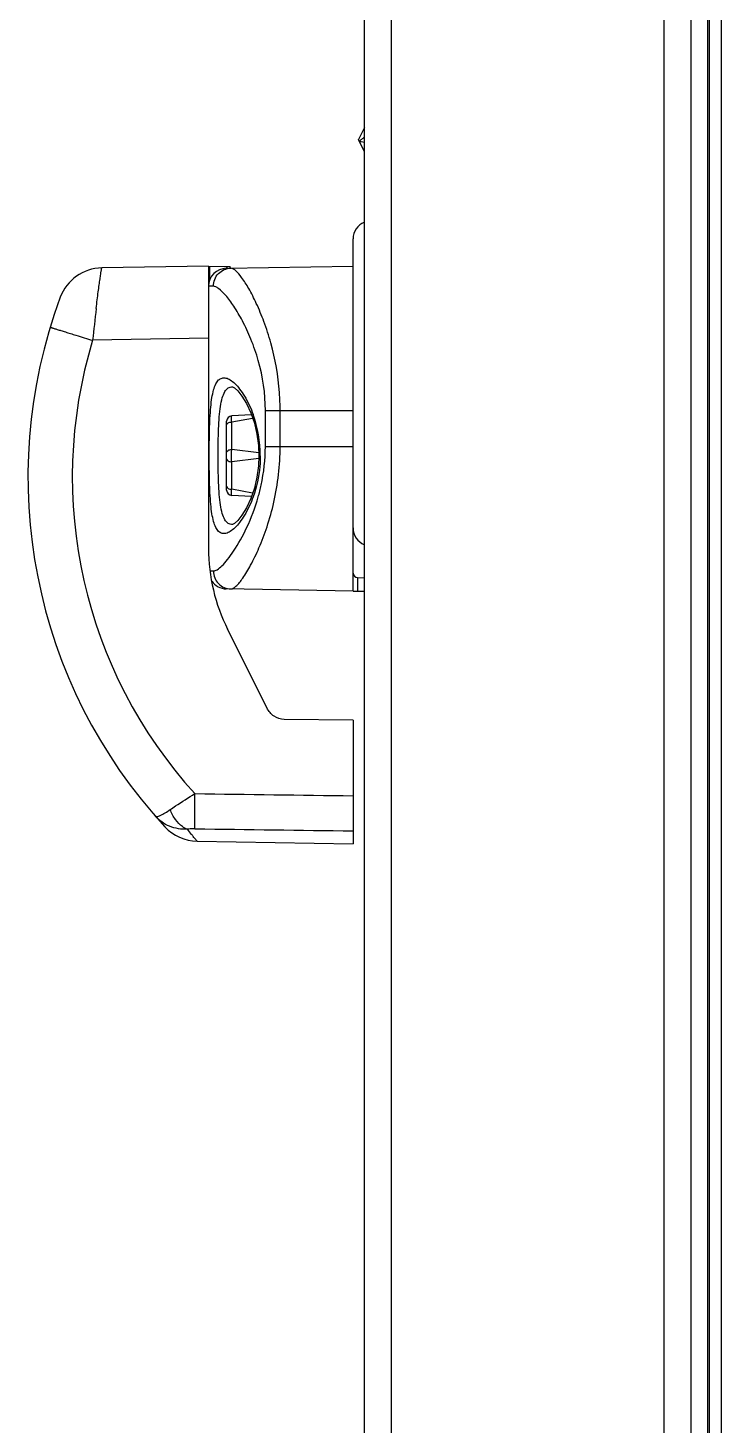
# Model space of a CAD drawing. Header units: millimetres. Extents: x 2513 to 2669, y 1505 to 1675.
# Drawn here: x 2556.6953 to 2556.7924, y 1512.1884 to 1512.3841 of the extents above; entities that cross this region are included whole.
import ezdxf

# ---------------------------------------------------------------- set-up
doc = ezdxf.new("R2010")
doc.units = ezdxf.units.MM
doc.layers.add('DTM_AXES', color=7, linetype='Continuous')

msp = doc.modelspace()

# ---------------------------------------------------------------- linework, layer by layer
at = {"color": 7, "linetype": 'Continuous'}
for p, q in [((2556.792384265168, 1512.559089016172), (2556.792384265168, 1512.125551029023)), ((2556.790523041554, 1512.128563747053), (2556.790523041554, 1512.556076298142)), ((2556.79074004439, 1512.556366179992), (2556.79074004439, 1512.128273865202)), ((2556.741750074693, 1512.368263562282), (2556.742433521517, 1512.368152505562)), ((2556.74084522594, 1512.305253543606), (2556.74084522594, 1512.354580166905)), ((2556.720608662534, 1512.350785811268), (2556.705659152957, 1512.350524866606)), ((2556.720608662534, 1512.350785811268), (2556.720608662534, 1512.311225049348)), ((2556.720608662534, 1512.350785811268), (2556.723644147048, 1512.350732826687)), ((2556.720735141058, 1512.350783603575), (2556.720735141058, 1512.348719477008)), ((2556.723094085868, 1512.350475963964), (2556.74084522594, 1512.350785811268)), ((2556.723188824367, 1512.350740774374), (2556.723188824367, 1512.350475963964)), ((2556.723644147048, 1512.350487056902), (2556.723644147048, 1512.350732826687)), ((2556.721279469293, 1512.347957872674), (2556.720608662534, 1512.347946778787)), ((2556.720608662534, 1512.340669070626), (2556.704370907091, 1512.340385471573)), ((2556.723964658024, 1512.33387338117), (2556.723966280208, 1512.333868317716)), ((2556.730541728863, 1512.333027898995), (2556.730537482647, 1512.333086174698)), ((2556.728563486684, 1512.32549010701), (2556.728563486684, 1512.330549247861)), ((2556.728563486684, 1512.330549247861), (2556.74084522594, 1512.330549247861)), ((2556.730631020568, 1512.32549010701), (2556.730631020568, 1512.330549247861)), ((2556.723138232959, 1512.319410764559), (2556.723138232959, 1512.329039879035)), ((2556.726783946913, 1512.329452988627), (2556.723845197472, 1512.328933990882)), ((2556.723845197472, 1512.325090080011), (2556.723845197472, 1512.328933990882)), ((2556.726612775681, 1512.3299469615), (2556.723856058738, 1512.329797639333)), ((2556.727648872411, 1512.324622573141), (2556.723845197472, 1512.325090080011)), ((2556.728563486684, 1512.32549010701), (2556.74084522594, 1512.32549010701)), ((2556.727649017985, 1512.323828088346), (2556.723845197472, 1512.323360563584)), ((2556.723845197472, 1512.31951665271), (2556.723845197472, 1512.323360563584)), ((2556.726783882727, 1512.318997666303), (2556.723845197472, 1512.31951665271)), ((2556.726613000897, 1512.318503669894), (2556.723856058738, 1512.318653004261)), ((2556.720815356505, 1512.308089157744), (2556.721279469293, 1512.308081482197)), ((2556.741466581774, 1512.307139875618), (2556.742433521517, 1512.307122997622)), ((2556.741477618548, 1512.307139682971), (2556.741477618548, 1512.305259062411)), ((2556.74084522594, 1512.305253543606), (2556.723094085868, 1512.305563390907)), ((2556.74084522594, 1512.305253543606), (2556.742433521517, 1512.305267404452)), ((2556.728796750605, 1512.288877367464), (2556.723279201085, 1512.299912466495)), ((2556.74084522594, 1512.287164120111), (2556.731211210843, 1512.287276728023)), ((2556.74084522594, 1512.287164120111), (2556.74084522594, 1512.269839686527)), ((2556.714421258746, 1512.272314579069), (2556.714489783307, 1512.27224043718)), ((2556.719013515074, 1512.270220631577), (2556.74084522594, 1512.269839557645))]:
    msp.add_line(p, q, dxfattribs=at)
for points in [[(2556.723966280208, 1512.333868317716), (2556.724227812124, 1512.333718939673), (2556.72468665237, 1512.333303232946), (2556.725280230165, 1512.332560104129), (2556.725914976259, 1512.331516117468), (2556.726515781731, 1512.330226870566)], [(2556.726515781731, 1512.330226870566), (2556.727019841166, 1512.328772235435), (2556.727387385898, 1512.327232008799), (2556.727603502754, 1512.325657127322), (2556.727666293606, 1512.324225321531)], [(2556.727666296728, 1512.324225321531), (2556.727604523895, 1512.322805182431), (2556.727389353415, 1512.321229147173), (2556.727022398637, 1512.319687183743)], [(2556.727022398637, 1512.319687183743), (2556.726518526094, 1512.318230555932), (2556.725917529555, 1512.316939309568), (2556.725282208647, 1512.315893381394), (2556.724687760423, 1512.315148593261), (2556.724228201785, 1512.314731985254), (2556.724166042, 1512.314688776981)], [(2556.724166042, 1512.314688776981), (2556.723976916268, 1512.314586175171), (2556.723964683487, 1512.314577261903)]]:
    msp.add_lwpolyline(points, dxfattribs=at)
for centre, radius, start, end in [((2556.743374796364, 1512.354580166905), 0.002529570425666575, 111.8940927259409, 180), ((2556.705769520687, 1512.344201903707), 0.006323926064166438, 91.00000000987528, 159.595341216563), ((2556.723138232959, 1512.347946778802), 0.002529570425666575, 91.00000000987528, 180), ((2556.767499455224, 1512.321239033132), 0.07218649694493032, 159.595341216563, 222.7312307849207), ((2556.983322822467, 1512.311538289758), 0.2804395068286601, 173.178406976642, 174.0958727893231), ((2556.76738943007, 1512.3212390358), 0.06586288971022342, 163.100046136115, 222.3266637352866), ((2557.030671991348, 1513.414264700462), 1.122358501341044, 252.9741864605985, 253.0984547094717), ((2556.696079010615, 1512.330545469356), 0.03455201015677935, 0.006265700147972429, 4.120032103529603), ((2556.723897104088, 1512.329039875971), 0.0007588683530141727, 93.10047894222325, 179.9997686827839), ((2556.710867010807, 1512.324245653405), 0.01698968265826633, 359.9314339452941, 19.73578660578413), ((2556.723897104088, 1512.31941076762), 0.0007588683530141727, 180.0002313172161, 266.8995210577768), ((2556.743374796364, 1512.314107040095), 0.002529570425666575, 180, 248.1059072740591), ((2556.745904366793, 1512.311225049348), 0.02529570425666575, 180, 206.565051177078), ((2556.72313823309, 1512.308092576065), 0.002529570425666575, 214.3001490263924, 268.9999970506619), ((2556.741477618548, 1512.307772171907), 0.0006323926064166436, 180, 268.9999999901247), ((2556.719123882804, 1512.276543594478), 0.006323926064419395, 222.8793345468306, 268.9999999692729)]:
    msp.add_arc(centre, radius, start, end, dxfattribs=at)
for points, knots in [([(2556.741750074693, 1512.368263562282), (2556.741759745976, 1512.368294994706), (2556.741805874764, 1512.368350792723), (2556.741913488772, 1512.368446580212), (2556.742063735973, 1512.368564514334), (2556.742247540939, 1512.36870638408), (2556.742371375914, 1512.368801922441), (2556.742433483962, 1512.368850080707)], [0, 0, 0, 0, 0.1090066416, 0.2295090803, 0.48177409, 0.7394991248, 1, 1, 1, 1]), ([(2556.742433512274, 1512.366798963949), (2556.742316329542, 1512.367041446076), (2556.742140299203, 1512.36740524849), (2556.741910730218, 1512.367892461644), (2556.741796843853, 1512.368137196267), (2556.741750074693, 1512.368263562282)], [0, 0, 0, 0, 0.4998325594, 0.7499226461, 1, 1, 1, 1]), ([(2556.704868598857, 1512.344848383479), (2556.704917278656, 1512.345254224893), (2556.705012177596, 1512.346029802635), (2556.705152565843, 1512.347131419603), (2556.705281714452, 1512.348103958065), (2556.705396077883, 1512.348927907273), (2556.705481217377, 1512.34951448263), (2556.705540296073, 1512.349896325361), (2556.705574750386, 1512.350116428152), (2556.705605560194, 1512.350283888773), (2556.705624670385, 1512.350415779247), (2556.705647590364, 1512.350474629745), (2556.705650085678, 1512.350524656006), (2556.705659152957, 1512.350524866606)], [0, 0, 0, 0, 0.2138863596, 0.4088577655, 0.5811116234, 0.7272189255, 0.8442257842, 0.8910472446, 0.9297325826, 0.9600939954000001, 0.9819671115999999, 0.9952540973, 1, 1, 1, 1]), ([(2556.721279469445, 1512.347957872674), (2556.72127931236, 1512.348283135125), (2556.721405320696, 1512.348939261811), (2556.721947107817, 1512.349774004898), (2556.722760588282, 1512.350340751526), (2556.723408606525, 1512.350481453923), (2556.723729653248, 1512.350487057834)], [0, 0, 0, 0, 0.2516357172, 0.5022760349000001, 0.7515879301999999, 1, 1, 1, 1]), ([(2556.730537482647, 1512.333086174698), (2556.730365109946, 1512.335424462549), (2556.729768091572, 1512.338790882201), (2556.728441722371, 1512.342900265514), (2556.727389389373, 1512.345445945334), (2556.726337629297, 1512.347520195124), (2556.725369680545, 1512.34906521352), (2556.724616215854, 1512.349998188501), (2556.724076562804, 1512.350406228883), (2556.723832683725, 1512.350488849504), (2556.723729587677, 1512.350487056686)], [0, 0, 0, 0, 0.3671524221, 0.5308525270000001, 0.6757270004000001, 0.7981128758, 0.8943749648999999, 0.9614282693999999, 0.9838534681000001, 1, 1, 1, 1]), ([(2556.728563486684, 1512.330549247861), (2556.72856336518, 1512.332905667682), (2556.728062385211, 1512.336342495991), (2556.726635847699, 1512.340462776923), (2556.725452116924, 1512.343001866393), (2556.724250351636, 1512.345052717744), (2556.72313846618, 1512.346574238029), (2556.722274780821, 1512.347486441213), (2556.721665123197, 1512.347880999174), (2556.721394994318, 1512.34795976001), (2556.721279469293, 1512.347957872674)], [0, 0, 0, 0, 0.3618625293, 0.5245830833, 0.6688505104, 0.7913713286, 0.888845463, 0.9582788752, 0.9822570854000001, 1, 1, 1, 1]), ([(2556.698430505829, 1512.34222403983), (2556.698428884817, 1512.342218702544), (2556.698464934115, 1512.342216242017), (2556.698496942533, 1512.342194681069), (2556.698583292258, 1512.34217176597), (2556.698688435046, 1512.342135132784), (2556.698828952757, 1512.342091133637), (2556.699072021022, 1512.342013678329), (2556.699446106169, 1512.341896725746), (2556.699971331665, 1512.341733296042), (2556.700591043787, 1512.341541751365), (2556.70129193901, 1512.341325993897), (2556.701784939396, 1512.341174785578), (2556.702042593643, 1512.341095876606)], [0, 0, 0, 0, 0.0044218531, 0.017526852, 0.0392672854, 0.06955770900000001, 0.108219952, 0.1550474293, 0.2722332867, 0.4186375415999999, 0.5912190151, 0.7863861001000001, 1, 1, 1, 1]), ([(2556.720705017623, 1512.324225321797), (2556.720705017856, 1512.325431802203), (2556.720727519396, 1512.327703706389), (2556.720840845918, 1512.330419279404), (2556.721058950856, 1512.332287019285), (2556.72127708624, 1512.33337610558), (2556.721570837663, 1512.334221756681), (2556.721953856485, 1512.334826529308), (2556.722477599182, 1512.335157580037), (2556.723089292783, 1512.335137395733), (2556.723708407442, 1512.334833715898), (2556.724353784854, 1512.334296758445), (2556.725018972891, 1512.333529543681), (2556.725964915838, 1512.332124054109), (2556.72653462848, 1512.330882653399), (2556.726858716334, 1512.329982784315)], [0, 0, 0, 0, 0.1958592388, 0.3688790323, 0.4408337476, 0.5009617512, 0.5488268915, 0.5855951154, 0.6151988358, 0.6446868476, 0.6804461434, 0.7253980661, 0.7802345226, 0.8447304729999999, 1, 1, 1, 1]), ([(2556.721945198387, 1512.324225321797), (2556.721945192508, 1512.324863078754), (2556.721953647308, 1512.326113536119), (2556.721996923338, 1512.32792703382), (2556.72208474281, 1512.32959414506), (2556.722235846383, 1512.331049587025), (2556.722472588957, 1512.332242820386), (2556.722811004232, 1512.333142053984), (2556.723305040226, 1512.33374957686), (2556.72375915956, 1512.333876959698), (2556.723963058045, 1512.33387341043)], [0, 0, 0, 0, 0.1839827527, 0.3607291012, 0.5232836613, 0.665453671, 0.7826291984999999, 0.8731854353, 0.9411696145999999, 1, 1, 1, 1]), ([(2556.723138232959, 1512.328555443959), (2556.723138232959, 1512.328665377134), (2556.723316014716, 1512.328824762036), (2556.723578019498, 1512.328907131704), (2556.723753099271, 1512.328930833777), (2556.723845197472, 1512.328933990881)], [0, 0, 0, 0, 0.3881290133, 0.6746479687000001, 1, 1, 1, 1]), ([(2556.723845197877, 1512.328933987934), (2556.723835477824, 1512.329052733776), (2556.723821108602, 1512.329263483687), (2556.723811637443, 1512.32952964177), (2556.723819847006, 1512.32969808059), (2556.723833030148, 1512.329773944201), (2556.723848528943, 1512.329797217356), (2556.723856059211, 1512.329797630545)], [0, 0, 0, 0, 0.4090873716, 0.7230133175, 0.9212354466, 0.9741053009, 1, 1, 1, 1]), ([(2556.726858740464, 1512.318467928211), (2556.726534654905, 1512.317568052019), (2556.725964942951, 1512.316326641122), (2556.725019001153, 1512.314921136332), (2556.724353812175, 1512.314153910783), (2556.723708432728, 1512.313616943101), (2556.72308931662, 1512.313313253487), (2556.722477620656, 1512.313293056413), (2556.721953871604, 1512.313624096713), (2556.721570848388, 1512.314228863447), (2556.721277094207, 1512.315074508761), (2556.721058956316, 1512.316163589556), (2556.720840848679, 1512.318031325928), (2556.720727520691, 1512.320746910596), (2556.720705017581, 1512.323018828244), (2556.720705017623, 1512.324225321797)], [0, 0, 0, 0, 0.1552698599, 0.2197660494, 0.2746027808, 0.3195549587, 0.355314489, 0.3848025728, 0.4144060926, 0.4511739405, 0.4990386515999999, 0.5591661387, 0.6311202646, 0.8041394155, 1, 1, 1, 1]), ([(2556.723963057238, 1512.314577233251), (2556.723759159443, 1512.31457368323), (2556.723305041746, 1512.314701066442), (2556.722811006609, 1512.315308585952), (2556.722472591665, 1512.316207816333), (2556.722235849099, 1512.317401044639), (2556.722084744488, 1512.318856481335), (2556.721996923035, 1512.320523590099), (2556.721953645947, 1512.322337093914), (2556.721945191337, 1512.323587558715), (2556.721945198387, 1512.324225321797)], [0, 0, 0, 0, 0.0588301944, 0.1268141168, 0.2173700788, 0.3345451865, 0.4767145256, 0.6392687267, 0.8160154646, 1, 1, 1, 1]), ([(2556.723138232959, 1512.324711533087), (2556.723138232959, 1512.324821466231), (2556.723316014769, 1512.324980851039), (2556.723578019491, 1512.325063220739), (2556.723753099264, 1512.32508692287), (2556.723845197472, 1512.325090080011)], [0, 0, 0, 0, 0.3881289388, 0.6746479296, 1, 1, 1, 1]), ([(2556.723729587977, 1512.30555229818), (2556.723843032553, 1512.305550325369), (2556.724114129202, 1512.305651230856), (2556.72471137356, 1512.30613395124), (2556.72554893081, 1512.30722606145), (2556.726621239813, 1512.309026481274), (2556.727769663052, 1512.31143510782), (2556.728882345396, 1512.314377677552), (2556.730188676128, 1512.319060816952), (2556.730630850488, 1512.322877131989), (2556.730631020568, 1512.32549010701)], [0, 0, 0, 0, 0.0156931139, 0.0380746558, 0.1060541801, 0.2039784624, 0.3281412029, 0.4744102163, 0.6385943096, 1, 1, 1, 1]), ([(2556.723845197877, 1512.323360566523), (2556.723832794596, 1512.323499336766), (2556.723797337886, 1512.324075177317), (2556.723806266704, 1512.32465424949), (2556.723845198082, 1512.325090075571)], [0, 0, 0, 0, 0.2415099514, 1, 1, 1, 1]), ([(2556.727856681301, 1512.324225321797), (2556.727856656128, 1512.323711969857), (2556.727769239239, 1512.321759546953), (2556.727346661241, 1512.319822719484), (2556.726858740464, 1512.318467928211)], [0, 0, 0, 0, 0.2628091106, 1, 1, 1, 1]), ([(2556.72756402241, 1512.318439766364), (2556.727720178994, 1512.318989303295), (2556.728299083007, 1512.321295739353), (2556.728563392864, 1512.3236836932), (2556.728563486684, 1512.32549010701)], [0, 0, 0, 0, 0.2402705893, 1, 1, 1, 1]), ([(2556.723138232959, 1512.323739110507), (2556.723138232959, 1512.323629177397), (2556.723316014829, 1512.323469792693), (2556.723578019484, 1512.323387422955), (2556.723753099261, 1512.323363720767), (2556.723845197472, 1512.323360563584)], [0, 0, 0, 0, 0.3881288529, 0.6746478841, 1, 1, 1, 1]), ([(2556.721279469293, 1512.308081482197), (2556.721465560732, 1512.308078441769), (2556.721920557407, 1512.308286123016), (2556.722565965569, 1512.308849252558), (2556.723337590011, 1512.309731619006), (2556.724573731676, 1512.311462221337), (2556.726156691415, 1512.314342723221), (2556.727143498216, 1512.316959882706), (2556.72756402241, 1512.318439766364)], [0, 0, 0, 0, 0.0450014427, 0.113911606, 0.2083355641, 0.3269307321, 0.6280096275, 1, 1, 1, 1]), ([(2556.723138232959, 1512.319895199636), (2556.723138232959, 1512.31978526649), (2556.723316014769, 1512.319625881684), (2556.723578019491, 1512.319543511983), (2556.723753099264, 1512.319519809855), (2556.723845197472, 1512.31951665271)], [0, 0, 0, 0, 0.3881289381, 0.6746479290999999, 1, 1, 1, 1]), ([(2556.723856059056, 1512.318653010087), (2556.723848528262, 1512.318653423729), (2556.723833030381, 1512.318676698038), (2556.723819850476, 1512.318752562729), (2556.723811636409, 1512.318921001267), (2556.723821104729, 1512.319187160886), (2556.723835483788, 1512.319397910532), (2556.723845198085, 1512.319516657172)], [0, 0, 0, 0, 0.0258964613, 0.0787653811, 0.2769875648, 0.5909132378, 1, 1, 1, 1]), ([(2556.721279471423, 1512.308081482197), (2556.721279314773, 1512.307756220205), (2556.72140532364, 1512.307100094622), (2556.721947110475, 1512.30626535309), (2556.722760589817, 1512.305698607381), (2556.72340860704, 1512.305557904899), (2556.723729653312, 1512.305552300759)], [0, 0, 0, 0, 0.2516357154, 0.5022760310000001, 0.7515879269, 1, 1, 1, 1]), ([(2556.731211210843, 1512.287276728023), (2556.7307108681, 1512.287282579681), (2556.729696781767, 1512.287623868503), (2556.729021310889, 1512.288428248051), (2556.728796750605, 1512.288877367464)], [0, 0, 0, 0, 0.4991251590999999, 1, 1, 1, 1]), ([(2556.715233728806, 1512.274654937442), (2556.715483829536, 1512.274827222141), (2556.716625154985, 1512.275591848811), (2556.717785681916, 1512.276327413698), (2556.718695968513, 1512.276889815965)], [0, 0, 0, 0, 0.2210791841, 1, 1, 1, 1]), ([(2556.718695968728, 1512.271971944976), (2556.718683091107, 1512.272191380509), (2556.718675446652, 1512.272787644581), (2556.718666759809, 1512.274426797045), (2556.718681624764, 1512.275846528518), (2556.718695968777, 1512.276889819489)], [0, 0, 0, 0, 0.1340806665, 0.3635575537, 1, 1, 1, 1]), ([(2556.713135716351, 1512.27374725259), (2556.713190081816, 1512.273685045964), (2556.713470095137, 1512.273674026821), (2556.714172902386, 1512.273964420868), (2556.714783466598, 1512.274346209243), (2556.715233772751, 1512.274654975634)], [0, 0, 0, 0, 0.1054283999, 0.3032327811, 1, 1, 1, 1]), ([(2556.717651778624, 1512.271908581853), (2556.71680602153, 1512.271862143596), (2556.715094353021, 1512.272121630775), (2556.713676306787, 1512.273128567563), (2556.713135716351, 1512.27374725259)], [0, 0, 0, 0, 0.5076235458, 1, 1, 1, 1]), ([(2556.717651778624, 1512.271908581853), (2556.717401772485, 1512.271987800945), (2556.716753391278, 1512.272330759636), (2556.715886671238, 1512.273268852324), (2556.715428041537, 1512.274158654819), (2556.715233772751, 1512.274654975634)], [0, 0, 0, 0, 0.2092362543, 0.5747678099, 1, 1, 1, 1]), ([(2556.718695972515, 1512.271971944987), (2556.718602771204, 1512.271973197934), (2556.718253760727, 1512.271972042123), (2556.7179032012, 1512.271951952166), (2556.717650937536, 1512.271908412846)], [0, 0, 0, 0, 0.2669212295, 1, 1, 1, 1]), ([(2556.71901351507, 1512.270220631577), (2556.719024587027, 1512.270217023257), (2556.718949805621, 1512.270283178416), (2556.71892661222, 1512.2703340263), (2556.718791816354, 1512.27048401529), (2556.718649697381, 1512.27066278854), (2556.718451219762, 1512.270903908167), (2556.718114576831, 1512.27132119828), (2556.717842718276, 1512.271663122032), (2556.717650937536, 1512.271908412846)], [0, 0, 0, 0, 0.0161049604, 0.064236479, 0.1441177185, 0.2553479784, 0.3973202037, 0.5693893466, 1, 1, 1, 1])]:
    msp.add_open_spline(points, degree=3, knots=knots, dxfattribs=at)
for points in [[(2556.718695822354, 1512.276889821507), (2556.726078953141, 1512.276788291236), (2556.733462087669, 1512.276687032562), (2556.74084522594, 1512.276586048131)], [(2556.718695972515, 1512.271971944987), (2556.726079053175, 1512.271872495239), (2556.733462137684, 1512.271773330722), (2556.74084522594, 1512.271674446567)]]:
    msp.add_open_spline(points, degree=3, dxfattribs=at)
at = {"layer": 'DTM_AXES', "color": 7, "linetype": 'Continuous'}
for p, q in [((2556.742433521517, 1511.49807589303), (2556.742433521517, 1512.699621845222)), ((2556.746227877156, 1511.49807589303), (2556.746227877156, 1512.699621845222)), ((2556.788210473965, 1512.131189129707), (2556.788210473965, 1512.553450915484)), ((2556.784416118326, 1512.134029023581), (2556.784416118326, 1512.550611021613)), ((2556.742433521517, 1512.370193124368), (2556.741604097065, 1512.368492804247)), ((2556.742433521517, 1512.366792484124), (2556.741604097065, 1512.368492804247))]:
    msp.add_line(p, q, dxfattribs=at)

doc.saveas('drawing.dxf')
